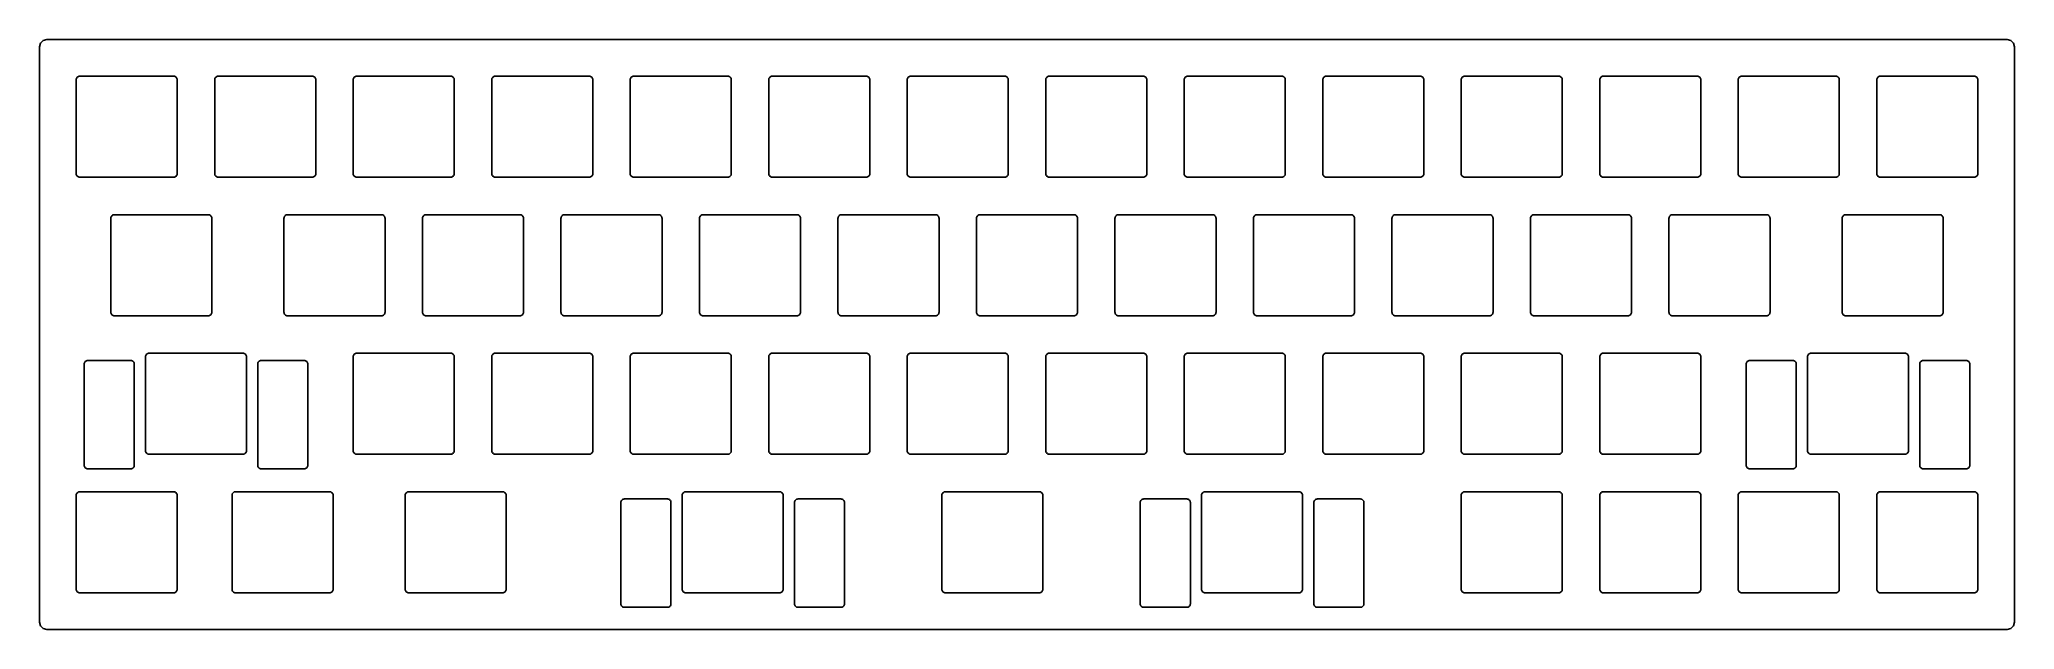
# Model space of a CAD drawing. Header units: millimetres. Extents: x -12 to 260, y -69 to 12.
import ezdxf

# ---------------------------------------------------------------- set-up
doc = ezdxf.new("R2010")
doc.units = ezdxf.units.MM
doc.layers.get('0').update_dxf_attribs({"linetype": 'CONTINUOUS'})

msp = doc.modelspace()

# ---------------------------------------------------------------- linework, layer by layer
for points in [[(258.6504, 12.0005), (-11, 12.0005), (-11.5003, 11.8657), (-11.8657, 11.5003), (-12.0005, 11), (-12.0005, -68.15), (-11.8657, -68.6503), (-11.5003, -69.0157), (-11, -69.1505), (258.6504, -69.1505), (259.1495, -69.0157), (259.5161, -68.6503), (259.6497, -68.15), (259.6497, 11), (259.5161, 11.5003), (259.1495, 11.8657)], [(6.9493, 6.4503), (6.9493, -6.4503), (6.9411, -6.5484), (6.9115, -6.6407), (6.8654, -6.727), (6.8039, -6.8039), (6.727, -6.8654), (6.6407, -6.9115), (6.5484, -6.9411), (6.4503, -6.9493), (-6.4503, -6.9493), (-6.5484, -6.9411), (-6.6407, -6.9115), (-6.727, -6.8654), (-6.8039, -6.8039), (-6.8654, -6.727), (-6.9115, -6.6407), (-6.9411, -6.5484), (-6.9493, -6.4503), (-6.9493, 6.4503), (-6.9411, 6.5484), (-6.9115, 6.6407), (-6.8654, 6.727), (-6.8039, 6.8039), (-6.727, 6.8654), (-6.6407, 6.9115), (-6.5484, 6.9411), (-6.4503, 6.9493), (6.4503, 6.9493), (6.5484, 6.9411), (6.6407, 6.9115), (6.727, 6.8654), (6.8039, 6.8039), (6.8654, 6.727), (6.9115, 6.6407), (6.9411, 6.5484)], [(12.6001, 6.9493), (25.4995, 6.9493), (25.5976, 6.9411), (25.6911, 6.9115), (25.7774, 6.8654), (25.8531, 6.8039), (25.9158, 6.727), (25.9619, 6.6407), (25.9903, 6.5484), (25.9997, 6.4503), (25.9997, -6.4503), (25.9903, -6.5484), (25.9619, -6.6407), (25.9158, -6.727), (25.8531, -6.8039), (25.7774, -6.8654), (25.6911, -6.9115), (25.5976, -6.9411), (25.4995, -6.9493), (12.6001, -6.9493), (12.502, -6.9411), (12.4085, -6.9115), (12.3222, -6.8654), (12.2465, -6.8039), (12.1838, -6.727), (12.1377, -6.6407), (12.1093, -6.5484), (12.0999, -6.4503), (12.0999, 6.4503), (12.1093, 6.5484), (12.1377, 6.6407), (12.1838, 6.727), (12.2465, 6.8039), (12.3222, 6.8654), (12.4085, 6.9115), (12.502, 6.9411)], [(31.6505, 6.9493), (44.5499, 6.9493), (44.648, 6.9411), (44.7415, 6.9115), (44.8278, 6.8654), (44.9035, 6.8039), (44.965, 6.727), (45.0123, 6.6407), (45.0407, 6.5484), (45.0501, 6.4503), (45.0501, -6.4503), (45.0407, -6.5484), (45.0123, -6.6407), (44.965, -6.727), (44.9035, -6.8039), (44.8278, -6.8654), (44.7415, -6.9115), (44.648, -6.9411), (44.5499, -6.9493), (31.6505, -6.9493), (31.5524, -6.9411), (31.4589, -6.9115), (31.3726, -6.8654), (31.2957, -6.8039), (31.2342, -6.727), (31.1881, -6.6407), (31.1585, -6.5484), (31.1503, -6.4503), (31.1503, 6.4503), (31.1585, 6.5484), (31.1881, 6.6407), (31.2342, 6.727), (31.2957, 6.8039), (31.3726, 6.8654), (31.4589, 6.9115), (31.5524, 6.9411)], [(50.6997, 6.9493), (63.5991, 6.9493), (63.6972, 6.9411), (63.7919, 6.9115), (63.8782, 6.8654), (63.9539, 6.8039), (64.0154, 6.727), (64.0615, 6.6407), (64.0911, 6.5484), (64.0994, 6.4503), (64.0994, -6.4503), (64.0911, -6.5484), (64.0615, -6.6407), (64.0154, -6.727), (63.9539, -6.8039), (63.8782, -6.8654), (63.7919, -6.9115), (63.6972, -6.9411), (63.5991, -6.9493), (50.6997, -6.9493), (50.6028, -6.9411), (50.5093, -6.9115), (50.423, -6.8654), (50.3461, -6.8039), (50.2846, -6.727), (50.2373, -6.6407), (50.2089, -6.5484), (50.2007, -6.4503), (50.2007, 6.4503), (50.2089, 6.5484), (50.2373, 6.6407), (50.2846, 6.727), (50.3461, 6.8039), (50.423, 6.8654), (50.5093, 6.9115), (50.6028, 6.9411)], [(69.7501, 6.9493), (82.6495, 6.9493), (82.7476, 6.9411), (82.8423, 6.9115), (82.9286, 6.8654), (83.0031, 6.8039), (83.0658, 6.727), (83.1119, 6.6407), (83.1403, 6.5484), (83.1497, 6.4503), (83.1497, -6.4503), (83.1403, -6.5484), (83.1119, -6.6407), (83.0658, -6.727), (83.0031, -6.8039), (82.9286, -6.8654), (82.8423, -6.9115), (82.7476, -6.9411), (82.6495, -6.9493), (69.7501, -6.9493), (69.6532, -6.9411), (69.5585, -6.9115), (69.4722, -6.8654), (69.3965, -6.8039), (69.3338, -6.727), (69.2877, -6.6407), (69.2605, -6.5484), (69.2499, -6.4503), (69.2499, 6.4503), (69.2605, 6.5484), (69.2877, 6.6407), (69.3338, 6.727), (69.3965, 6.8039), (69.4722, 6.8654), (69.5585, 6.9115), (69.6532, 6.9411)], [(88.7993, 6.9493), (101.6999, 6.9493), (101.798, 6.9411), (101.8915, 6.9115), (101.9778, 6.8654), (102.0535, 6.8039), (102.115, 6.727), (102.1611, 6.6407), (102.1907, 6.5484), (102.2001, 6.4503), (102.2001, -6.4503), (102.1907, -6.5484), (102.1611, -6.6407), (102.115, -6.727), (102.0535, -6.8039), (101.9778, -6.8654), (101.8915, -6.9115), (101.798, -6.9411), (101.6999, -6.9493), (88.7993, -6.9493), (88.7024, -6.9411), (88.6089, -6.9115), (88.5226, -6.8654), (88.4457, -6.8039), (88.3842, -6.727), (88.3381, -6.6407), (88.3097, -6.5484), (88.3003, -6.4503), (88.3003, 6.4503), (88.3097, 6.5484), (88.3381, 6.6407), (88.3842, 6.727), (88.4457, 6.8039), (88.5226, 6.8654), (88.6089, 6.9115), (88.7024, 6.9411)], [(107.8497, 6.9493), (120.7491, 6.9493), (120.8472, 6.9411), (120.9419, 6.9115), (121.0282, 6.8654), (121.1027, 6.8039), (121.1654, 6.727), (121.2115, 6.6407), (121.2399, 6.5484), (121.2505, 6.4503), (121.2505, -6.4503), (121.2399, -6.5484), (121.2115, -6.6407), (121.1654, -6.727), (121.1027, -6.8039), (121.0282, -6.8654), (120.9419, -6.9115), (120.8472, -6.9411), (120.7491, -6.9493), (107.8497, -6.9493), (107.7528, -6.9411), (107.6581, -6.9115), (107.5718, -6.8654), (107.4961, -6.8039), (107.4334, -6.727), (107.3873, -6.6407), (107.3601, -6.5484), (107.3495, -6.4503), (107.3495, 6.4503), (107.3601, 6.5484), (107.3873, 6.6407), (107.4334, 6.727), (107.4961, 6.8039), (107.5718, 6.8654), (107.6581, 6.9115), (107.7528, 6.9411)], [(126.9001, 6.9493), (139.8007, 6.9493), (139.8976, 6.9411), (139.9911, 6.9115), (140.0774, 6.8654), (140.1531, 6.8039), (140.2158, 6.727), (140.2619, 6.6407), (140.2903, 6.5484), (140.3009, 6.4503), (140.3009, -6.4503), (140.2903, -6.5484), (140.2619, -6.6407), (140.2158, -6.727), (140.1531, -6.8039), (140.0774, -6.8654), (139.9911, -6.9115), (139.8976, -6.9411), (139.8007, -6.9493), (126.9001, -6.9493), (126.8032, -6.9411), (126.7085, -6.9115), (126.6222, -6.8654), (126.5453, -6.8039), (126.4838, -6.727), (126.4377, -6.6407), (126.4105, -6.5484), (126.3999, -6.4503), (126.3999, 6.4503), (126.4105, 6.5484), (126.4377, 6.6407), (126.4838, 6.727), (126.5453, 6.8039), (126.6222, 6.8654), (126.7085, 6.9115), (126.8032, 6.9411)], [(145.9493, 6.9493), (158.8511, 6.9493), (158.9469, 6.9411), (159.0415, 6.9115), (159.1278, 6.8654), (159.2035, 6.8039), (159.2662, 6.727), (159.3111, 6.6407), (159.3407, 6.5484), (159.3501, 6.4503), (159.3501, -6.4503), (159.3407, -6.5484), (159.3111, -6.6407), (159.2662, -6.727), (159.2035, -6.8039), (159.1278, -6.8654), (159.0415, -6.9115), (158.9469, -6.9411), (158.8511, -6.9493), (145.9493, -6.9493), (145.8524, -6.9411), (145.7589, -6.9115), (145.6726, -6.8654), (145.5969, -6.8039), (145.5342, -6.727), (145.4881, -6.6407), (145.4597, -6.5484), (145.4503, -6.4503), (145.4503, 6.4503), (145.4597, 6.5484), (145.4881, 6.6407), (145.5342, 6.727), (145.5969, 6.8039), (145.6726, 6.8654), (145.7589, 6.9115), (145.8524, 6.9411)], [(164.9997, 6.9493), (177.9003, 6.9493), (177.9972, 6.9411), (178.0919, 6.9115), (178.1782, 6.8654), (178.2539, 6.8039), (178.3166, 6.727), (178.3627, 6.6407), (178.3899, 6.5484), (178.4005, 6.4503), (178.4005, -6.4503), (178.3899, -6.5484), (178.3627, -6.6407), (178.3166, -6.727), (178.2539, -6.8039), (178.1782, -6.8654), (178.0919, -6.9115), (177.9972, -6.9411), (177.9003, -6.9493), (164.9997, -6.9493), (164.9028, -6.9411), (164.8081, -6.9115), (164.7218, -6.8654), (164.6473, -6.8039), (164.5834, -6.727), (164.5385, -6.6407), (164.5101, -6.5484), (164.4995, -6.4503), (164.4995, 6.4503), (164.5101, 6.5484), (164.5385, 6.6407), (164.5834, 6.727), (164.6473, 6.8039), (164.7218, 6.8654), (164.8081, 6.9115), (164.9028, 6.9411)], [(197.4497, 6.4503), (197.4497, -6.4503), (197.4403, -6.5484), (197.4119, -6.6407), (197.3658, -6.727), (197.3043, -6.8039), (197.2274, -6.8654), (197.1411, -6.9115), (197.0476, -6.9411), (196.9507, -6.9493), (184.0501, -6.9493), (183.952, -6.9411), (183.8585, -6.9115), (183.7722, -6.8654), (183.6965, -6.8039), (183.6338, -6.727), (183.5889, -6.6407), (183.5593, -6.5484), (183.5499, -6.4503), (183.5499, 6.4503), (183.5593, 6.5484), (183.5889, 6.6407), (183.6338, 6.727), (183.6965, 6.8039), (183.7722, 6.8654), (183.8585, 6.9115), (183.952, 6.9411), (184.0501, 6.9493), (196.9507, 6.9493), (197.0476, 6.9411), (197.1411, 6.9115), (197.2274, 6.8654), (197.3043, 6.8039), (197.3658, 6.727), (197.4119, 6.6407), (197.4403, 6.5484)], [(216.5001, 6.4503), (216.5001, -6.4503), (216.4895, -6.5484), (216.4623, -6.6407), (216.4162, -6.727), (216.3535, -6.8039), (216.2778, -6.8654), (216.1915, -6.9115), (216.0969, -6.9411), (215.9999, -6.9493), (203.1005, -6.9493), (203.0024, -6.9411), (202.9078, -6.9115), (202.8214, -6.8654), (202.7469, -6.8039), (202.6842, -6.727), (202.6381, -6.6407), (202.6097, -6.5484), (202.5991, -6.4503), (202.5991, 6.4503), (202.6097, 6.5484), (202.6381, 6.6407), (202.6842, 6.727), (202.7469, 6.8039), (202.8214, 6.8654), (202.9078, 6.9115), (203.0024, 6.9411), (203.1005, 6.9493), (215.9999, 6.9493), (216.0969, 6.9411), (216.1915, 6.9115), (216.2778, 6.8654), (216.3535, 6.8039), (216.4162, 6.727), (216.4623, 6.6407), (216.4895, 6.5484)], [(235.5505, 6.4503), (235.5505, -6.4503), (235.5399, -6.5484), (235.5127, -6.6407), (235.4654, -6.727), (235.4039, -6.8039), (235.3282, -6.8654), (235.2407, -6.9115), (235.1472, -6.9411), (235.0503, -6.9493), (222.1509, -6.9493), (222.0528, -6.9411), (221.9581, -6.9115), (221.8718, -6.8654), (221.7961, -6.8039), (221.7346, -6.727), (221.6885, -6.6407), (221.6601, -6.5484), (221.6495, -6.4503), (221.6495, 6.4503), (221.6601, 6.5484), (221.6885, 6.6407), (221.7346, 6.727), (221.7961, 6.8039), (221.8718, 6.8654), (221.9581, 6.9115), (222.0528, 6.9411), (222.1509, 6.9493), (235.0503, 6.9493), (235.1472, 6.9411), (235.2407, 6.9115), (235.3282, 6.8654), (235.4039, 6.8039), (235.4654, 6.727), (235.5127, 6.6407), (235.5399, 6.5484)], [(254.5997, 6.4503), (254.5997, -6.4503), (254.5903, -6.5484), (254.5619, -6.6407), (254.5158, -6.727), (254.4543, -6.8039), (254.3774, -6.8654), (254.2911, -6.9115), (254.1965, -6.9411), (254.1007, -6.9493), (241.2001, -6.9493), (241.102, -6.9411), (241.0085, -6.9115), (240.9222, -6.8654), (240.8465, -6.8039), (240.785, -6.727), (240.7389, -6.6407), (240.7093, -6.5484), (240.7011, -6.4503), (240.7011, 6.4503), (240.7093, 6.5484), (240.7389, 6.6407), (240.785, 6.727), (240.8465, 6.8039), (240.9222, 6.8654), (241.0085, 6.9115), (241.102, 6.9411), (241.2001, 6.9493), (254.1007, 6.9493), (254.1965, 6.9411), (254.2911, 6.9115), (254.3774, 6.8654), (254.4543, 6.8039), (254.5158, 6.727), (254.5619, 6.6407), (254.5903, 6.5484)], [(11.7131, -12.6001), (11.7131, -25.4995), (11.7037, -25.5976), (11.6741, -25.6911), (11.628, -25.7774), (11.5665, -25.8531), (11.4908, -25.9158), (11.4045, -25.9619), (11.311, -25.9903), (11.2129, -25.9997), (-1.6877, -25.9997), (-1.7846, -25.9903), (-1.8781, -25.9619), (-1.9644, -25.9158), (-2.0413, -25.8531), (-2.1028, -25.7774), (-2.1489, -25.6911), (-2.1773, -25.5976), (-2.1868, -25.4995), (-2.1868, -12.6001), (-2.1773, -12.502), (-2.1489, -12.4085), (-2.1028, -12.3222), (-2.0413, -12.2465), (-1.9644, -12.1838), (-1.8781, -12.1377), (-1.7846, -12.1093), (-1.6877, -12.0999), (11.2129, -12.0999), (11.311, -12.1093), (11.4045, -12.1377), (11.4908, -12.1838), (11.5665, -12.2465), (11.628, -12.3222), (11.6741, -12.4085), (11.7037, -12.502)], [(22.1241, -12.0999), (35.0259, -12.0999), (35.1228, -12.1093), (35.2163, -12.1377), (35.3026, -12.1838), (35.3795, -12.2465), (35.441, -12.3222), (35.4871, -12.4085), (35.5155, -12.502), (35.5249, -12.6001), (35.5249, -25.4995), (35.5155, -25.5976), (35.4871, -25.6911), (35.441, -25.7774), (35.3795, -25.8531), (35.3026, -25.9158), (35.2163, -25.9619), (35.1228, -25.9903), (35.0259, -25.9997), (22.1241, -25.9997), (22.0272, -25.9903), (21.9337, -25.9619), (21.8474, -25.9158), (21.7717, -25.8531), (21.709, -25.7774), (21.6641, -25.6911), (21.6345, -25.5976), (21.6251, -25.4995), (21.6251, -12.6001), (21.6345, -12.502), (21.6641, -12.4085), (21.709, -12.3222), (21.7717, -12.2465), (21.8474, -12.1838), (21.9337, -12.1377), (22.0272, -12.1093)], [(41.1757, -12.0999), (54.0751, -12.0999), (54.172, -12.1093), (54.2667, -12.1377), (54.353, -12.1838), (54.4287, -12.2465), (54.4914, -12.3222), (54.5375, -12.4085), (54.5647, -12.502), (54.5753, -12.6001), (54.5753, -25.4995), (54.5647, -25.5976), (54.5375, -25.6911), (54.4914, -25.7774), (54.4287, -25.8531), (54.353, -25.9158), (54.2667, -25.9619), (54.172, -25.9903), (54.0751, -25.9997), (41.1757, -25.9997), (41.0776, -25.9903), (40.9829, -25.9619), (40.8966, -25.9158), (40.8221, -25.8531), (40.7594, -25.7774), (40.7133, -25.6911), (40.6849, -25.5976), (40.6743, -25.4995), (40.6743, -12.6001), (40.6849, -12.502), (40.7133, -12.4085), (40.7594, -12.3222), (40.8221, -12.2465), (40.8966, -12.1838), (40.9829, -12.1377), (41.0776, -12.1093)], [(60.2249, -12.0999), (73.1255, -12.0999), (73.2224, -12.1093), (73.3159, -12.1377), (73.4022, -12.1838), (73.4791, -12.2465), (73.5406, -12.3222), (73.5867, -12.4085), (73.6151, -12.502), (73.6245, -12.6001), (73.6245, -25.4995), (73.6151, -25.5976), (73.5867, -25.6911), (73.5406, -25.7774), (73.4791, -25.8531), (73.4022, -25.9158), (73.3159, -25.9619), (73.2224, -25.9903), (73.1255, -25.9997), (60.2249, -25.9997), (60.128, -25.9903), (60.0333, -25.9619), (59.947, -25.9158), (59.8713, -25.8531), (59.8098, -25.7774), (59.7637, -25.6911), (59.7341, -25.5976), (59.7247, -25.4995), (59.7247, -12.6001), (59.7341, -12.502), (59.7637, -12.4085), (59.8098, -12.3222), (59.8713, -12.2465), (59.947, -12.1838), (60.0333, -12.1377), (60.128, -12.1093)], [(79.2753, -12.0999), (92.1747, -12.0999), (92.2717, -12.1093), (92.3663, -12.1377), (92.4526, -12.1838), (92.5283, -12.2465), (92.591, -12.3222), (92.6371, -12.4085), (92.6643, -12.502), (92.6749, -12.6001), (92.6749, -25.4995), (92.6643, -25.5976), (92.6371, -25.6911), (92.591, -25.7774), (92.5283, -25.8531), (92.4526, -25.9158), (92.3663, -25.9619), (92.2717, -25.9903), (92.1747, -25.9997), (79.2753, -25.9997), (79.1772, -25.9903), (79.0837, -25.9619), (78.9962, -25.9158), (78.9217, -25.8531), (78.8602, -25.7774), (78.8129, -25.6911), (78.7845, -25.5976), (78.7751, -25.4995), (78.7751, -12.6001), (78.7845, -12.502), (78.8129, -12.4085), (78.8602, -12.3222), (78.9217, -12.2465), (78.9962, -12.1838), (79.0837, -12.1377), (79.1772, -12.1093)], [(98.3257, -12.0999), (111.2251, -12.0999), (111.322, -12.1093), (111.4167, -12.1377), (111.503, -12.1838), (111.5787, -12.2465), (111.6414, -12.3222), (111.6875, -12.4085), (111.7159, -12.502), (111.7253, -12.6001), (111.7253, -25.4995), (111.7159, -25.5976), (111.6875, -25.6911), (111.6414, -25.7774), (111.5787, -25.8531), (111.503, -25.9158), (111.4167, -25.9619), (111.322, -25.9903), (111.2251, -25.9997), (98.3257, -25.9997), (98.2276, -25.9903), (98.1329, -25.9619), (98.0466, -25.9158), (97.9721, -25.8531), (97.9094, -25.7774), (97.8633, -25.6911), (97.8349, -25.5976), (97.8255, -25.4995), (97.8255, -12.6001), (97.8349, -12.502), (97.8633, -12.4085), (97.9094, -12.3222), (97.9721, -12.2465), (98.0466, -12.1838), (98.1329, -12.1377), (98.2276, -12.1093)], [(117.3749, -12.0999), (130.2755, -12.0999), (130.3736, -12.1093), (130.4659, -12.1377), (130.5522, -12.1838), (130.6291, -12.2465), (130.6906, -12.3222), (130.7367, -12.4085), (130.7663, -12.502), (130.7745, -12.6001), (130.7745, -25.4995), (130.7663, -25.5976), (130.7367, -25.6911), (130.6906, -25.7774), (130.6291, -25.8531), (130.5522, -25.9158), (130.4659, -25.9619), (130.3736, -25.9903), (130.2755, -25.9997), (117.3749, -25.9997), (117.2768, -25.9903), (117.1845, -25.9619), (117.097, -25.9158), (117.0213, -25.8531), (116.9598, -25.7774), (116.9137, -25.6911), (116.8841, -25.5976), (116.8759, -25.4995), (116.8759, -12.6001), (116.8841, -12.502), (116.9137, -12.4085), (116.9598, -12.3222), (117.0213, -12.2465), (117.097, -12.1838), (117.1845, -12.1377), (117.2768, -12.1093)], [(136.4253, -12.0999), (149.3247, -12.0999), (149.4228, -12.1093), (149.5163, -12.1377), (149.6026, -12.1838), (149.6783, -12.2465), (149.741, -12.3222), (149.7871, -12.4085), (149.8155, -12.502), (149.8249, -12.6001), (149.8249, -25.4995), (149.8155, -25.5976), (149.7871, -25.6911), (149.741, -25.7774), (149.6783, -25.8531), (149.6026, -25.9158), (149.5163, -25.9619), (149.4228, -25.9903), (149.3247, -25.9997), (136.4253, -25.9997), (136.3272, -25.9903), (136.2337, -25.9619), (136.1474, -25.9158), (136.0717, -25.8531), (136.009, -25.7774), (135.9629, -25.6911), (135.9345, -25.5976), (135.9251, -25.4995), (135.9251, -12.6001), (135.9345, -12.502), (135.9629, -12.4085), (136.009, -12.3222), (136.0717, -12.2465), (136.1474, -12.1838), (136.2337, -12.1377), (136.3272, -12.1093)], [(155.4745, -12.0999), (168.3751, -12.0999), (168.4732, -12.1093), (168.5655, -12.1377), (168.6518, -12.1838), (168.7287, -12.2465), (168.7902, -12.3222), (168.8375, -12.4085), (168.8659, -12.502), (168.8742, -12.6001), (168.8742, -25.4995), (168.8659, -25.5976), (168.8375, -25.6911), (168.7902, -25.7774), (168.7287, -25.8531), (168.6518, -25.9158), (168.5655, -25.9619), (168.4732, -25.9903), (168.3751, -25.9997), (155.4745, -25.9997), (155.3776, -25.9903), (155.2841, -25.9619), (155.1978, -25.9158), (155.1209, -25.8531), (155.0594, -25.7774), (155.0133, -25.6911), (154.9837, -25.5976), (154.9755, -25.4995), (154.9755, -12.6001), (154.9837, -12.502), (155.0133, -12.4085), (155.0594, -12.3222), (155.1209, -12.2465), (155.1978, -12.1838), (155.2841, -12.1377), (155.3776, -12.1093)], [(174.5249, -12.0999), (187.4243, -12.0999), (187.5224, -12.1093), (187.6159, -12.1377), (187.7022, -12.1838), (187.7791, -12.2465), (187.8406, -12.3222), (187.8867, -12.4085), (187.9151, -12.502), (187.9246, -12.6001), (187.9246, -25.4995), (187.9151, -25.5976), (187.8867, -25.6911), (187.8406, -25.7774), (187.7791, -25.8531), (187.7022, -25.9158), (187.6159, -25.9619), (187.5224, -25.9903), (187.4243, -25.9997), (174.5249, -25.9997), (174.4268, -25.9903), (174.3345, -25.9619), (174.2482, -25.9158), (174.1713, -25.8531), (174.1098, -25.7774), (174.0625, -25.6911), (174.0341, -25.5976), (174.0247, -25.4995), (174.0247, -12.6001), (174.0341, -12.502), (174.0625, -12.4085), (174.1098, -12.3222), (174.1713, -12.2465), (174.2482, -12.1838), (174.3345, -12.1377), (174.4268, -12.1093)], [(193.5753, -12.0999), (206.4747, -12.0999), (206.5728, -12.1093), (206.6663, -12.1377), (206.7538, -12.1838), (206.8283, -12.2465), (206.891, -12.3222), (206.9371, -12.4085), (206.9655, -12.502), (206.9749, -12.6001), (206.9749, -25.4995), (206.9655, -25.5976), (206.9371, -25.6911), (206.891, -25.7774), (206.8283, -25.8531), (206.7538, -25.9158), (206.6663, -25.9619), (206.5728, -25.9903), (206.4747, -25.9997), (193.5753, -25.9997), (193.4772, -25.9903), (193.3837, -25.9619), (193.2974, -25.9158), (193.2217, -25.8531), (193.159, -25.7774), (193.1129, -25.6911), (193.0845, -25.5976), (193.0751, -25.4995), (193.0751, -12.6001), (193.0845, -12.502), (193.1129, -12.4085), (193.159, -12.3222), (193.2217, -12.2465), (193.2974, -12.1838), (193.3837, -12.1377), (193.4772, -12.1093)], [(212.6245, -12.0999), (225.5251, -12.0999), (225.6232, -12.1093), (225.7167, -12.1377), (225.803, -12.1838), (225.8787, -12.2465), (225.9402, -12.3222), (225.9863, -12.4085), (226.0159, -12.502), (226.0242, -12.6001), (226.0242, -25.4995), (226.0159, -25.5976), (225.9863, -25.6911), (225.9402, -25.7774), (225.8787, -25.8531), (225.803, -25.9158), (225.7167, -25.9619), (225.6232, -25.9903), (225.5251, -25.9997), (212.6245, -25.9997), (212.5276, -25.9903), (212.4341, -25.9619), (212.3478, -25.9158), (212.2709, -25.8531), (212.2094, -25.7774), (212.1633, -25.6911), (212.1349, -25.5976), (212.1255, -25.4995), (212.1255, -12.6001), (212.1349, -12.502), (212.1633, -12.4085), (212.2094, -12.3222), (212.2709, -12.2465), (212.3478, -12.1838), (212.4341, -12.1377), (212.5276, -12.1093)], [(236.4375, -12.0999), (249.3381, -12.0999), (249.435, -12.1093), (249.5297, -12.1377), (249.616, -12.1838), (249.6905, -12.2465), (249.7544, -12.3222), (249.7993, -12.4085), (249.8277, -12.502), (249.8383, -12.6001), (249.8383, -25.4995), (249.8277, -25.5976), (249.7993, -25.6911), (249.7544, -25.7774), (249.6905, -25.8531), (249.616, -25.9158), (249.5297, -25.9619), (249.435, -25.9903), (249.3381, -25.9997), (236.4375, -25.9997), (236.3406, -25.9903), (236.2459, -25.9619), (236.1596, -25.9158), (236.0851, -25.8531), (236.0212, -25.7774), (235.9763, -25.6911), (235.9479, -25.5976), (235.9373, -25.4995), (235.9373, -12.6001), (235.9479, -12.502), (235.9763, -12.4085), (236.0212, -12.3222), (236.0851, -12.2465), (236.1596, -12.1838), (236.2459, -12.1377), (236.3406, -12.1093)], [(1.0372, -32.6499), (1.0372, -46.5498), (1.0277, -46.6467), (0.9982, -46.7414), (0.952, -46.8277), (0.8905, -46.9034), (0.8149, -46.9661), (0.7285, -47.0122), (0.6351, -47.0394), (0.5369, -47.05), (-5.3634, -47.05), (-5.4604, -47.0394), (-5.5538, -47.0122), (-5.6401, -46.9661), (-5.717, -46.9034), (-5.7785, -46.8277), (-5.8258, -46.7414), (-5.853, -46.6467), (-5.8637, -46.5498), (-5.8637, -32.6499), (-5.853, -32.5529), (-5.8258, -32.4583), (-5.7785, -32.372), (-5.717, -32.2963), (-5.6401, -32.2336), (-5.5538, -32.1875), (-5.4604, -32.1603), (-5.3634, -32.1496), (0.5369, -32.1496), (0.6351, -32.1603), (0.7285, -32.1875), (0.8149, -32.2336), (0.8905, -32.2963), (0.952, -32.372), (0.9982, -32.4583), (1.0277, -32.5529)], [(16.4757, -31.6505), (16.4757, -44.5499), (16.4651, -44.648), (16.4379, -44.7415), (16.3906, -44.8278), (16.3279, -44.9035), (16.2534, -44.965), (16.1671, -45.0123), (16.0724, -45.0407), (15.9755, -45.0501), (3.0749, -45.0501), (2.978, -45.0407), (2.8833, -45.0123), (2.797, -44.965), (2.7225, -44.9035), (2.6586, -44.8278), (2.6137, -44.7415), (2.5853, -44.648), (2.5747, -44.5499), (2.5747, -31.6505), (2.5853, -31.5524), (2.6137, -31.4589), (2.6586, -31.3726), (2.7225, -31.2957), (2.797, -31.2342), (2.8833, -31.1881), (2.978, -31.1585), (3.0749, -31.1503), (15.9755, -31.1503), (16.0724, -31.1585), (16.1671, -31.1881), (16.2534, -31.2342), (16.3279, -31.2957), (16.3906, -31.3726), (16.4379, -31.4589), (16.4651, -31.5524)], [(18.5135, -32.1496), (24.4126, -32.1496), (24.5096, -32.1603), (24.6042, -32.1875), (24.6905, -32.2336), (24.7674, -32.2963), (24.8289, -32.372), (24.875, -32.4583), (24.9034, -32.5529), (24.9129, -32.6499), (24.9129, -46.5498), (24.9034, -46.6467), (24.875, -46.7414), (24.8289, -46.8277), (24.7674, -46.9034), (24.6905, -46.9661), (24.6042, -47.0122), (24.5096, -47.0394), (24.4126, -47.05), (18.5135, -47.05), (18.4153, -47.0394), (18.3219, -47.0122), (18.2344, -46.9661), (18.1598, -46.9034), (18.0983, -46.8277), (18.051, -46.7414), (18.0227, -46.6467), (18.012, -46.5498), (18.012, -32.6499), (18.0227, -32.5529), (18.051, -32.4583), (18.0983, -32.372), (18.1598, -32.2963), (18.2344, -32.2336), (18.3219, -32.1875), (18.4153, -32.1603)], [(45.0501, -31.6505), (45.0501, -44.5499), (45.0407, -44.648), (45.0123, -44.7415), (44.965, -44.8278), (44.9035, -44.9035), (44.8278, -44.965), (44.7415, -45.0123), (44.648, -45.0407), (44.5499, -45.0501), (31.6505, -45.0501), (31.5524, -45.0407), (31.4589, -45.0123), (31.3726, -44.965), (31.2957, -44.9035), (31.2342, -44.8278), (31.1881, -44.7415), (31.1585, -44.648), (31.1503, -44.5499), (31.1503, -31.6505), (31.1585, -31.5524), (31.1881, -31.4589), (31.2342, -31.3726), (31.2957, -31.2957), (31.3726, -31.2342), (31.4589, -31.1881), (31.5524, -31.1585), (31.6505, -31.1503), (44.5499, -31.1503), (44.648, -31.1585), (44.7415, -31.1881), (44.8278, -31.2342), (44.9035, -31.2957), (44.965, -31.3726), (45.0123, -31.4589), (45.0407, -31.5524)], [(64.0994, -31.6505), (64.0994, -44.5499), (64.0911, -44.648), (64.0615, -44.7415), (64.0154, -44.8278), (63.9539, -44.9035), (63.8782, -44.965), (63.7919, -45.0123), (63.6972, -45.0407), (63.5991, -45.0501), (50.6997, -45.0501), (50.6028, -45.0407), (50.5093, -45.0123), (50.423, -44.965), (50.3461, -44.9035), (50.2846, -44.8278), (50.2373, -44.7415), (50.2089, -44.648), (50.2007, -44.5499), (50.2007, -31.6505), (50.2089, -31.5524), (50.2373, -31.4589), (50.2846, -31.3726), (50.3461, -31.2957), (50.423, -31.2342), (50.5093, -31.1881), (50.6028, -31.1585), (50.6997, -31.1503), (63.5991, -31.1503), (63.6972, -31.1585), (63.7919, -31.1881), (63.8782, -31.2342), (63.9539, -31.2957), (64.0154, -31.3726), (64.0615, -31.4589), (64.0911, -31.5524)], [(83.1497, -31.6505), (83.1497, -44.5499), (83.1403, -44.648), (83.1119, -44.7415), (83.0658, -44.8278), (83.0031, -44.9035), (82.9286, -44.965), (82.8423, -45.0123), (82.7476, -45.0407), (82.6495, -45.0501), (69.7501, -45.0501), (69.6532, -45.0407), (69.5585, -45.0123), (69.4722, -44.965), (69.3965, -44.9035), (69.3338, -44.8278), (69.2877, -44.7415), (69.2605, -44.648), (69.2499, -44.5499), (69.2499, -31.6505), (69.2605, -31.5524), (69.2877, -31.4589), (69.3338, -31.3726), (69.3965, -31.2957), (69.4722, -31.2342), (69.5585, -31.1881), (69.6532, -31.1585), (69.7501, -31.1503), (82.6495, -31.1503), (82.7476, -31.1585), (82.8423, -31.1881), (82.9286, -31.2342), (83.0031, -31.2957), (83.0658, -31.3726), (83.1119, -31.4589), (83.1403, -31.5524)], [(102.2001, -31.6505), (102.2001, -44.5499), (102.1907, -44.648), (102.1611, -44.7415), (102.115, -44.8278), (102.0535, -44.9035), (101.9778, -44.965), (101.8915, -45.0123), (101.798, -45.0407), (101.6999, -45.0501), (88.7993, -45.0501), (88.7024, -45.0407), (88.6089, -45.0123), (88.5226, -44.965), (88.4457, -44.9035), (88.3842, -44.8278), (88.3381, -44.7415), (88.3097, -44.648), (88.3003, -44.5499), (88.3003, -31.6505), (88.3097, -31.5524), (88.3381, -31.4589), (88.3842, -31.3726), (88.4457, -31.2957), (88.5226, -31.2342), (88.6089, -31.1881), (88.7024, -31.1585), (88.7993, -31.1503), (101.6999, -31.1503), (101.798, -31.1585), (101.8915, -31.1881), (101.9778, -31.2342), (102.0535, -31.2957), (102.115, -31.3726), (102.1611, -31.4589), (102.1907, -31.5524)], [(121.2505, -31.6505), (121.2505, -44.5499), (121.2399, -44.648), (121.2115, -44.7415), (121.1654, -44.8278), (121.1027, -44.9035), (121.0282, -44.965), (120.9419, -45.0123), (120.8472, -45.0407), (120.7491, -45.0501), (107.8497, -45.0501), (107.7528, -45.0407), (107.6581, -45.0123), (107.5718, -44.965), (107.4961, -44.9035), (107.4334, -44.8278), (107.3873, -44.7415), (107.3601, -44.648), (107.3495, -44.5499), (107.3495, -31.6505), (107.3601, -31.5524), (107.3873, -31.4589), (107.4334, -31.3726), (107.4961, -31.2957), (107.5718, -31.2342), (107.6581, -31.1881), (107.7528, -31.1585), (107.8497, -31.1503), (120.7491, -31.1503), (120.8472, -31.1585), (120.9419, -31.1881), (121.0282, -31.2342), (121.1027, -31.2957), (121.1654, -31.3726), (121.2115, -31.4589), (121.2399, -31.5524)], [(140.3009, -31.6505), (140.3009, -44.5499), (140.2903, -44.648), (140.2619, -44.7415), (140.2158, -44.8278), (140.1531, -44.9035), (140.0774, -44.965), (139.9911, -45.0123), (139.8976, -45.0407), (139.8007, -45.0501), (126.9001, -45.0501), (126.8032, -45.0407), (126.7085, -45.0123), (126.6222, -44.965), (126.5453, -44.9035), (126.4838, -44.8278), (126.4377, -44.7415), (126.4105, -44.648), (126.3999, -44.5499), (126.3999, -31.6505), (126.4105, -31.5524), (126.4377, -31.4589), (126.4838, -31.3726), (126.5453, -31.2957), (126.6222, -31.2342), (126.7085, -31.1881), (126.8032, -31.1585), (126.9001, -31.1503), (139.8007, -31.1503), (139.8976, -31.1585), (139.9911, -31.1881), (140.0774, -31.2342), (140.1531, -31.2957), (140.2158, -31.3726), (140.2619, -31.4589), (140.2903, -31.5524)], [(159.3501, -31.6505), (159.3501, -44.5499), (159.3407, -44.648), (159.3111, -44.7415), (159.2662, -44.8278), (159.2035, -44.9035), (159.1278, -44.965), (159.0415, -45.0123), (158.9469, -45.0407), (158.8511, -45.0501), (145.9493, -45.0501), (145.8524, -45.0407), (145.7589, -45.0123), (145.6726, -44.965), (145.5969, -44.9035), (145.5342, -44.8278), (145.4881, -44.7415), (145.4597, -44.648), (145.4503, -44.5499), (145.4503, -31.6505), (145.4597, -31.5524), (145.4881, -31.4589), (145.5342, -31.3726), (145.5969, -31.2957), (145.6726, -31.2342), (145.7589, -31.1881), (145.8524, -31.1585), (145.9493, -31.1503), (158.8511, -31.1503), (158.9469, -31.1585), (159.0415, -31.1881), (159.1278, -31.2342), (159.2035, -31.2957), (159.2662, -31.3726), (159.3111, -31.4589), (159.3407, -31.5524)], [(178.4005, -31.6505), (178.4005, -44.5499), (178.3899, -44.648), (178.3627, -44.7415), (178.3166, -44.8278), (178.2539, -44.9035), (178.1782, -44.965), (178.0919, -45.0123), (177.9972, -45.0407), (177.9003, -45.0501), (164.9997, -45.0501), (164.9028, -45.0407), (164.8081, -45.0123), (164.7218, -44.965), (164.6473, -44.9035), (164.5834, -44.8278), (164.5385, -44.7415), (164.5101, -44.648), (164.4995, -44.5499), (164.4995, -31.6505), (164.5101, -31.5524), (164.5385, -31.4589), (164.5834, -31.3726), (164.6473, -31.2957), (164.7218, -31.2342), (164.8081, -31.1881), (164.9028, -31.1585), (164.9997, -31.1503), (177.9003, -31.1503), (177.9972, -31.1585), (178.0919, -31.1881), (178.1782, -31.2342), (178.2539, -31.2957), (178.3166, -31.3726), (178.3627, -31.4589), (178.3899, -31.5524)], [(197.4497, -31.6505), (197.4497, -44.5499), (197.4403, -44.648), (197.4119, -44.7415), (197.3658, -44.8278), (197.3043, -44.9035), (197.2274, -44.965), (197.1411, -45.0123), (197.0476, -45.0407), (196.9507, -45.0501), (184.0501, -45.0501), (183.952, -45.0407), (183.8585, -45.0123), (183.7722, -44.965), (183.6965, -44.9035), (183.6338, -44.8278), (183.5889, -44.7415), (183.5593, -44.648), (183.5499, -44.5499), (183.5499, -31.6505), (183.5593, -31.5524), (183.5889, -31.4589), (183.6338, -31.3726), (183.6965, -31.2957), (183.7722, -31.2342), (183.8585, -31.1881), (183.952, -31.1585), (184.0501, -31.1503), (196.9507, -31.1503), (197.0476, -31.1585), (197.1411, -31.1881), (197.2274, -31.2342), (197.3043, -31.2957), (197.3658, -31.3726), (197.4119, -31.4589), (197.4403, -31.5524)], [(216.5001, -31.6505), (216.5001, -44.5499), (216.4895, -44.648), (216.4623, -44.7415), (216.4162, -44.8278), (216.3535, -44.9035), (216.2778, -44.965), (216.1915, -45.0123), (216.0969, -45.0407), (215.9999, -45.0501), (203.1005, -45.0501), (203.0024, -45.0407), (202.9078, -45.0123), (202.8214, -44.965), (202.7469, -44.9035), (202.6842, -44.8278), (202.6381, -44.7415), (202.6097, -44.648), (202.5991, -44.5499), (202.5991, -31.6505), (202.6097, -31.5524), (202.6381, -31.4589), (202.6842, -31.3726), (202.7469, -31.2957), (202.8214, -31.2342), (202.9078, -31.1881), (203.0024, -31.1585), (203.1005, -31.1503), (215.9999, -31.1503), (216.0969, -31.1585), (216.1915, -31.1881), (216.2778, -31.2342), (216.3535, -31.2957), (216.4162, -31.3726), (216.4623, -31.4589), (216.4895, -31.5524)], [(223.2366, -32.1496), (229.1369, -32.1496), (229.2351, -32.1603), (229.3273, -32.1875), (229.4149, -32.2336), (229.4906, -32.2963), (229.5521, -32.372), (229.5994, -32.4583), (229.6277, -32.5529), (229.6372, -32.6499), (229.6372, -46.5498), (229.6277, -46.6467), (229.5994, -46.7414), (229.5521, -46.8277), (229.4906, -46.9034), (229.4149, -46.9661), (229.3273, -47.0122), (229.2351, -47.0394), (229.1369, -47.05), (223.2366, -47.05), (223.1385, -47.0394), (223.0462, -47.0122), (222.9599, -46.9661), (222.883, -46.9034), (222.8215, -46.8277), (222.7754, -46.7414), (222.7458, -46.6467), (222.7375, -46.5498), (222.7375, -32.6499), (222.7458, -32.5529), (222.7754, -32.4583), (222.8215, -32.372), (222.883, -32.2963), (222.9599, -32.2336), (223.0462, -32.1875), (223.1385, -32.1603)], [(231.6749, -31.1503), (244.5743, -31.1503), (244.6724, -31.1585), (244.7671, -31.1881), (244.8534, -31.2342), (244.9279, -31.2957), (244.9906, -31.3726), (245.0367, -31.4589), (245.0651, -31.5524), (245.0757, -31.6505), (245.0757, -44.5499), (245.0651, -44.648), (245.0367, -44.7415), (244.9906, -44.8278), (244.9279, -44.9035), (244.8534, -44.965), (244.7671, -45.0123), (244.6724, -45.0407), (244.5743, -45.0501), (231.6749, -45.0501), (231.578, -45.0407), (231.4833, -45.0123), (231.397, -44.965), (231.3213, -44.9035), (231.2586, -44.8278), (231.2125, -44.7415), (231.1853, -44.648), (231.1747, -44.5499), (231.1747, -31.6505), (231.1853, -31.5524), (231.2125, -31.4589), (231.2586, -31.3726), (231.3213, -31.2957), (231.397, -31.2342), (231.4833, -31.1881), (231.578, -31.1585)], [(247.1123, -32.1496), (253.0138, -32.1496), (253.1108, -32.1603), (253.2042, -32.1875), (253.2905, -32.2336), (253.3662, -32.2963), (253.4289, -32.372), (253.475, -32.4583), (253.5034, -32.5529), (253.5129, -32.6499), (253.5129, -46.5498), (253.5034, -46.6467), (253.475, -46.7414), (253.4289, -46.8277), (253.3662, -46.9034), (253.2905, -46.9661), (253.2042, -47.0122), (253.1108, -47.0394), (253.0138, -47.05), (247.1123, -47.05), (247.0153, -47.0394), (246.9219, -47.0122), (246.8355, -46.9661), (246.7599, -46.9034), (246.6972, -46.8277), (246.6499, -46.7414), (246.6227, -46.6467), (246.6132, -46.5498), (246.6132, -32.6499), (246.6227, -32.5529), (246.6499, -32.4583), (246.6972, -32.372), (246.7599, -32.2963), (246.8355, -32.2336), (246.9219, -32.1875), (247.0153, -32.1603)], [(-6.4503, -50.2007), (6.4503, -50.2007), (6.5484, -50.2089), (6.6407, -50.2373), (6.727, -50.2846), (6.8039, -50.3461), (6.8654, -50.423), (6.9115, -50.5093), (6.9411, -50.6028), (6.9493, -50.6997), (6.9493, -63.5991), (6.9411, -63.6972), (6.9115, -63.7919), (6.8654, -63.8782), (6.8039, -63.9539), (6.727, -64.0154), (6.6407, -64.0615), (6.5484, -64.0911), (6.4503, -64.0994), (-6.4503, -64.0994), (-6.5484, -64.0911), (-6.6407, -64.0615), (-6.727, -64.0154), (-6.8039, -63.9539), (-6.8654, -63.8782), (-6.9115, -63.7919), (-6.9411, -63.6972), (-6.9493, -63.5991), (-6.9493, -50.6997), (-6.9411, -50.6028), (-6.9115, -50.5093), (-6.8654, -50.423), (-6.8039, -50.3461), (-6.727, -50.2846), (-6.6407, -50.2373), (-6.5484, -50.2089)], [(28.3805, -50.6997), (28.3805, -63.5991), (28.371, -63.6972), (28.3426, -63.7919), (28.2965, -63.8782), (28.2338, -63.9539), (28.1593, -64.0154), (28.073, -64.0615), (27.9783, -64.0911), (27.8802, -64.0994), (14.9808, -64.0994), (14.8839, -64.0911), (14.7904, -64.0615), (14.7029, -64.0154), (14.6272, -63.9539), (14.5657, -63.8782), (14.5184, -63.7919), (14.4912, -63.6972), (14.4806, -63.5991), (14.4806, -50.6997), (14.4912, -50.6028), (14.5184, -50.5093), (14.5657, -50.423), (14.6272, -50.3461), (14.7029, -50.2846), (14.7904, -50.2373), (14.8839, -50.2089), (14.9808, -50.2007), (27.8802, -50.2007), (27.9783, -50.2089), (28.073, -50.2373), (28.1593, -50.2846), (28.2338, -50.3461), (28.2965, -50.423), (28.3426, -50.5093), (28.371, -50.6028)], [(38.7938, -50.2007), (51.6944, -50.2007), (51.7913, -50.2089), (51.886, -50.2373), (51.9723, -50.2846), (52.0468, -50.3461), (52.1107, -50.423), (52.1556, -50.5093), (52.184, -50.6028), (52.1946, -50.6997), (52.1946, -63.5991), (52.184, -63.6972), (52.1556, -63.7919), (52.1107, -63.8782), (52.0468, -63.9539), (51.9723, -64.0154), (51.886, -64.0615), (51.7913, -64.0911), (51.6944, -64.0994), (38.7938, -64.0994), (38.6969, -64.0911), (38.6022, -64.0615), (38.5159, -64.0154), (38.4414, -63.9539), (38.3775, -63.8782), (38.3326, -63.7919), (38.3042, -63.6972), (38.2936, -63.5991), (38.2936, -50.6997), (38.3042, -50.6028), (38.3326, -50.5093), (38.3775, -50.423), (38.4414, -50.3461), (38.5159, -50.2846), (38.6022, -50.2373), (38.6969, -50.2089)], [(74.8557, -51.6991), (74.8557, -65.6002), (74.8462, -65.6971), (74.8179, -65.7917), (74.7717, -65.8781), (74.7091, -65.9538), (74.6334, -66.0153), (74.547, -66.0626), (74.4536, -66.0898), (74.3566, -66.1004), (68.4563, -66.1004), (68.3593, -66.0898), (68.2647, -66.0626), (68.1784, -66.0153), (68.1015, -65.9538), (68.04, -65.8781), (67.9939, -65.7917), (67.9655, -65.6971), (67.956, -65.6002), (67.956, -51.6991), (67.9655, -51.6021), (67.9939, -51.5087), (68.04, -51.4223), (68.1015, -51.3467), (68.1784, -51.284), (68.2647, -51.2379), (68.3593, -51.2095), (68.4563, -51.2), (74.3566, -51.2), (74.4536, -51.2095), (74.547, -51.2379), (74.6334, -51.284), (74.7091, -51.3467), (74.7717, -51.4223), (74.8179, -51.5087), (74.8462, -51.6021)], [(76.8946, -50.2007), (89.794, -50.2007), (89.8909, -50.2089), (89.9856, -50.2373), (90.0719, -50.2846), (90.1476, -50.3461), (90.2103, -50.423), (90.2564, -50.5093), (90.2836, -50.6028), (90.2942, -50.6997), (90.2942, -63.5991), (90.2836, -63.6972), (90.2564, -63.7919), (90.2103, -63.8782), (90.1476, -63.9539), (90.0719, -64.0154), (89.9856, -64.0615), (89.8909, -64.0911), (89.794, -64.0994), (76.8946, -64.0994), (76.7965, -64.0911), (76.7018, -64.0615), (76.6155, -64.0154), (76.541, -63.9539), (76.4783, -63.8782), (76.4322, -63.7919), (76.4038, -63.6972), (76.3932, -63.5991), (76.3932, -50.6997), (76.4038, -50.6028), (76.4322, -50.5093), (76.4783, -50.423), (76.541, -50.3461), (76.6155, -50.2846), (76.7018, -50.2373), (76.7965, -50.2089)], [(92.332, -51.2), (98.2323, -51.2), (98.3293, -51.2095), (98.4227, -51.2379), (98.509, -51.284), (98.5859, -51.3467), (98.6474, -51.4223), (98.6935, -51.5087), (98.7231, -51.6021), (98.7314, -51.6991), (98.7314, -65.6002), (98.7231, -65.6971), (98.6935, -65.7917), (98.6474, -65.8781), (98.5859, -65.9538), (98.509, -66.0153), (98.4227, -66.0626), (98.3293, -66.0898), (98.2323, -66.1004), (92.332, -66.1004), (92.2338, -66.0898), (92.1404, -66.0626), (92.054, -66.0153), (91.9784, -65.9538), (91.9169, -65.8781), (91.8707, -65.7917), (91.8412, -65.6971), (91.8329, -65.6002), (91.8329, -51.6991), (91.8412, -51.6021), (91.8707, -51.5087), (91.9169, -51.4223), (91.9784, -51.3467), (92.054, -51.284), (92.1404, -51.2379), (92.2338, -51.2095)], [(112.6123, -50.2007), (125.5129, -50.2007), (125.6098, -50.2089), (125.7045, -50.2373), (125.7908, -50.2846), (125.8677, -50.3461), (125.9292, -50.423), (125.9753, -50.5093), (126.0025, -50.6028), (126.0131, -50.6997), (126.0131, -63.5991), (126.0025, -63.6972), (125.9753, -63.7919), (125.9292, -63.8782), (125.8677, -63.9539), (125.7908, -64.0154), (125.7045, -64.0615), (125.6098, -64.0911), (125.5129, -64.0994), (112.6123, -64.0994), (112.5154, -64.0911), (112.4219, -64.0615), (112.3344, -64.0154), (112.2599, -63.9539), (112.1972, -63.8782), (112.1511, -63.7919), (112.1227, -63.6972), (112.1121, -63.5991), (112.1121, -50.6997), (112.1227, -50.6028), (112.1511, -50.5093), (112.1972, -50.423), (112.2599, -50.3461), (112.3344, -50.2846), (112.4219, -50.2373), (112.5154, -50.2089)], [(139.8929, -51.2), (145.7932, -51.2), (145.8902, -51.2095), (145.9848, -51.2379), (146.0712, -51.284), (146.1457, -51.3467), (146.2095, -51.4223), (146.2545, -51.5087), (146.2829, -51.6021), (146.2935, -51.6991), (146.2935, -65.6002), (146.2829, -65.6971), (146.2545, -65.7917), (146.2095, -65.8781), (146.1457, -65.9538), (146.0712, -66.0153), (145.9848, -66.0626), (145.8902, -66.0898), (145.7932, -66.1004), (139.8929, -66.1004), (139.7959, -66.0898), (139.7013, -66.0626), (139.615, -66.0153), (139.5393, -65.9538), (139.4766, -65.8781), (139.4305, -65.7917), (139.4033, -65.6971), (139.3926, -65.6002), (139.3926, -51.6991), (139.4033, -51.6021), (139.4305, -51.5087), (139.4766, -51.4223), (139.5393, -51.3467), (139.615, -51.284), (139.7013, -51.2379), (139.7959, -51.2095)], [(148.3312, -50.2007), (161.2318, -50.2007), (161.3287, -50.2089), (161.4222, -50.2373), (161.5085, -50.2846), (161.5854, -50.3461), (161.6469, -50.423), (161.693, -50.5093), (161.7214, -50.6028), (161.7308, -50.6997), (161.7308, -63.5991), (161.7214, -63.6972), (161.693, -63.7919), (161.6469, -63.8782), (161.5854, -63.9539), (161.5085, -64.0154), (161.4222, -64.0615), (161.3287, -64.0911), (161.2318, -64.0994), (148.3312, -64.0994), (148.2331, -64.0911), (148.1396, -64.0615), (148.0533, -64.0154), (147.9776, -63.9539), (147.9161, -63.8782), (147.87, -63.7919), (147.8404, -63.6972), (147.831, -63.5991), (147.831, -50.6997), (147.8404, -50.6028), (147.87, -50.5093), (147.9161, -50.423), (147.9776, -50.3461), (148.0533, -50.2846), (148.1396, -50.2373), (148.2331, -50.2089)], [(163.7698, -51.2), (169.6689, -51.2), (169.7671, -51.2095), (169.8605, -51.2379), (169.9468, -51.284), (170.0225, -51.3467), (170.0852, -51.4223), (170.1313, -51.5087), (170.1597, -51.6021), (170.1692, -51.6991), (170.1692, -65.6002), (170.1597, -65.6971), (170.1313, -65.7917), (170.0852, -65.8781), (170.0225, -65.9538), (169.9468, -66.0153), (169.8605, -66.0626), (169.7671, -66.0898), (169.6689, -66.1004), (163.7698, -66.1004), (163.6716, -66.0898), (163.577, -66.0626), (163.4907, -66.0153), (163.415, -65.9538), (163.3535, -65.8781), (163.3073, -65.7917), (163.279, -65.6971), (163.2695, -65.6002), (163.2695, -51.6991), (163.279, -51.6021), (163.3073, -51.5087), (163.3535, -51.4223), (163.415, -51.3467), (163.4907, -51.284), (163.577, -51.2379), (163.6716, -51.2095)], [(184.0501, -50.2007), (196.9507, -50.2007), (197.0476, -50.2089), (197.1411, -50.2373), (197.2274, -50.2846), (197.3043, -50.3461), (197.3658, -50.423), (197.4119, -50.5093), (197.4403, -50.6028), (197.4497, -50.6997), (197.4497, -63.5991), (197.4403, -63.6972), (197.4119, -63.7919), (197.3658, -63.8782), (197.3043, -63.9539), (197.2274, -64.0154), (197.1411, -64.0615), (197.0476, -64.0911), (196.9507, -64.0994), (184.0501, -64.0994), (183.952, -64.0911), (183.8585, -64.0615), (183.7722, -64.0154), (183.6965, -63.9539), (183.6338, -63.8782), (183.5889, -63.7919), (183.5593, -63.6972), (183.5499, -63.5991), (183.5499, -50.6997), (183.5593, -50.6028), (183.5889, -50.5093), (183.6338, -50.423), (183.6965, -50.3461), (183.7722, -50.2846), (183.8585, -50.2373), (183.952, -50.2089)], [(203.1005, -50.2007), (215.9999, -50.2007), (216.0969, -50.2089), (216.1915, -50.2373), (216.2778, -50.2846), (216.3535, -50.3461), (216.4162, -50.423), (216.4623, -50.5093), (216.4895, -50.6028), (216.5001, -50.6997), (216.5001, -63.5991), (216.4895, -63.6972), (216.4623, -63.7919), (216.4162, -63.8782), (216.3535, -63.9539), (216.2778, -64.0154), (216.1915, -64.0615), (216.0969, -64.0911), (215.9999, -64.0994), (203.1005, -64.0994), (203.0024, -64.0911), (202.9078, -64.0615), (202.8214, -64.0154), (202.7469, -63.9539), (202.6842, -63.8782), (202.6381, -63.7919), (202.6097, -63.6972), (202.5991, -63.5991), (202.5991, -50.6997), (202.6097, -50.6028), (202.6381, -50.5093), (202.6842, -50.423), (202.7469, -50.3461), (202.8214, -50.2846), (202.9078, -50.2373), (203.0024, -50.2089)], [(222.1509, -50.2007), (235.0503, -50.2007), (235.1472, -50.2089), (235.2407, -50.2373), (235.3282, -50.2846), (235.4039, -50.3461), (235.4654, -50.423), (235.5127, -50.5093), (235.5399, -50.6028), (235.5505, -50.6997), (235.5505, -63.5991), (235.5399, -63.6972), (235.5127, -63.7919), (235.4654, -63.8782), (235.4039, -63.9539), (235.3282, -64.0154), (235.2407, -64.0615), (235.1472, -64.0911), (235.0503, -64.0994), (222.1509, -64.0994), (222.0528, -64.0911), (221.9581, -64.0615), (221.8718, -64.0154), (221.7961, -63.9539), (221.7346, -63.8782), (221.6885, -63.7919), (221.6601, -63.6972), (221.6495, -63.5991), (221.6495, -50.6997), (221.6601, -50.6028), (221.6885, -50.5093), (221.7346, -50.423), (221.7961, -50.3461), (221.8718, -50.2846), (221.9581, -50.2373), (222.0528, -50.2089)], [(241.2001, -50.2007), (254.1007, -50.2007), (254.1965, -50.2089), (254.2911, -50.2373), (254.3774, -50.2846), (254.4543, -50.3461), (254.5158, -50.423), (254.5619, -50.5093), (254.5903, -50.6028), (254.5997, -50.6997), (254.5997, -63.5991), (254.5903, -63.6972), (254.5619, -63.7919), (254.5158, -63.8782), (254.4543, -63.9539), (254.3774, -64.0154), (254.2911, -64.0615), (254.1965, -64.0911), (254.1007, -64.0994), (241.2001, -64.0994), (241.102, -64.0911), (241.0085, -64.0615), (240.9222, -64.0154), (240.8465, -63.9539), (240.785, -63.8782), (240.7389, -63.7919), (240.7093, -63.6972), (240.7011, -63.5991), (240.7011, -50.6997), (240.7093, -50.6028), (240.7389, -50.5093), (240.785, -50.423), (240.8465, -50.3461), (240.9222, -50.2846), (241.0085, -50.2373), (241.102, -50.2089)]]:
    msp.add_lwpolyline(points, close=True)

doc.saveas('drawing.dxf')
